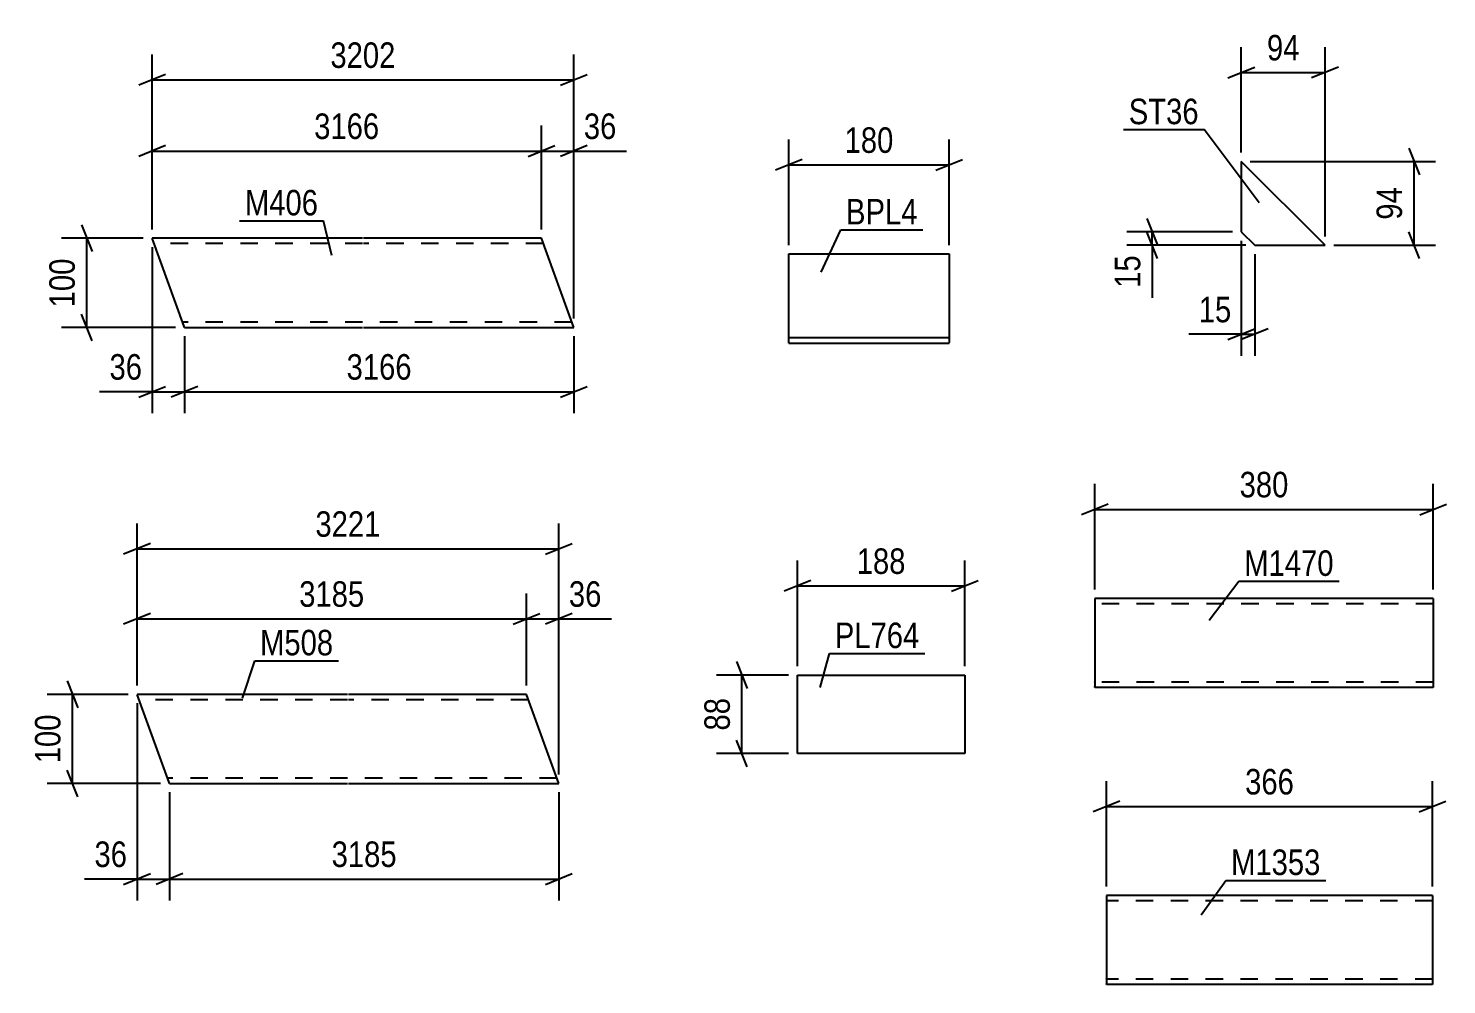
# Model space of a CAD drawing. Header units: millimetres. Extents: x 0 to 594, y 0 to 420.
# Drawn here: x 331.1 to 490.4, y 223.9 to 331.2 of the extents above; entities that cross this region are included whole.
import ezdxf

# ---------------------------------------------------------------- set-up
doc = ezdxf.new("R2010")
doc.units = ezdxf.units.MM
doc.linetypes.add('DXK_LINE_DOT2', pattern=[3.9198, 1.9599, -1.9599])
doc.styles.add('Arial Narrow', font='ARIALN.TTF', dxfattribs={"height": 0.2})

# ---------------------------------------------------------------- blocks, each defined once
blk = doc.blocks.new('Part-232816080-71389 - 71388')
at = {"color": 2, "linetype": 'Continuous'}
for p, q in [((348.58, 297.74), (344.98, 307.65)), ((368.62, 307.65), (344.98, 307.65)), ((388.72, 307.65), (368.72, 307.65)), ((392.36, 297.65), (388.72, 307.65)), ((348.62, 297.65), (348.58, 297.74)), ((348.62, 297.65), (368.62, 297.65)), ((368.72, 297.65), (392.36, 297.65))]:
    blk.add_line(p, q, dxfattribs=at)
at = {"color": 7, "linetype": 'DXK_LINE_DOT2'}
for p, q in [((368.62, 307.05), (345.19, 307.05)), ((388.93, 307.05), (368.72, 307.05)), ((368.62, 298.25), (348.4, 298.25)), ((392.14, 298.25), (368.72, 298.25))]:
    blk.add_line(p, q, dxfattribs=at)
blk = doc.blocks.new('Part-232816080-71426 - 71425')
at = {"color": 2, "linetype": 'Continuous'}
for p, q in [((346.9, 246.54), (343.29, 256.45)), ((366.93, 256.45), (343.29, 256.45)), ((387.03, 256.45), (367.03, 256.45)), ((390.67, 246.45), (387.03, 256.45)), ((346.93, 246.45), (346.9, 246.54)), ((346.93, 246.45), (366.93, 246.45)), ((367.03, 246.45), (390.67, 246.45))]:
    blk.add_line(p, q, dxfattribs=at)
at = {"color": 7, "linetype": 'DXK_LINE_DOT2'}
for p, q in [((366.93, 255.85), (343.51, 255.85)), ((387.25, 255.85), (367.03, 255.85)), ((366.93, 247.05), (346.71, 247.05)), ((390.45, 247.05), (367.03, 247.05))]:
    blk.add_line(p, q, dxfattribs=at)
blk = doc.blocks.new('Part-232816080-107454 - 107453')
at = {"color": 2, "linetype": 'Continuous'}
for p, q in [((488.8, 233.86), (452.19, 233.86)), ((452.19, 233.86), (452.19, 223.95)), ((488.8, 233.86), (488.8, 223.86)), ((452.19, 223.86), (452.19, 223.95)), ((488.8, 223.86), (452.19, 223.86))]:
    blk.add_line(p, q, dxfattribs=at)
at = {"color": 7, "linetype": 'DXK_LINE_DOT2'}
for p, q in [((488.8, 233.26), (452.19, 233.26)), ((452.19, 224.46), (452.19, 224.51)), ((488.8, 224.46), (452.19, 224.46)), ((488.8, 224.46), (488.8, 224.51))]:
    blk.add_line(p, q, dxfattribs=at)
blk = doc.blocks.new('Part-232816080-107552 - 107551')
at = {"color": 2, "linetype": 'Continuous'}
for p, q in [((488.89, 267.22), (450.88, 267.22)), ((450.88, 267.22), (450.88, 257.32)), ((488.89, 267.22), (488.89, 257.22)), ((450.88, 257.22), (450.88, 257.32)), ((488.89, 257.22), (450.88, 257.22))]:
    blk.add_line(p, q, dxfattribs=at)
at = {"color": 7, "linetype": 'DXK_LINE_DOT2'}
for p, q in [((488.89, 266.62), (450.88, 266.62)), ((450.88, 257.82), (450.88, 257.87)), ((488.89, 257.82), (450.88, 257.82)), ((488.89, 257.82), (488.89, 257.87))]:
    blk.add_line(p, q, dxfattribs=at)
blk = doc.blocks.new('Part-232816080-107587 - 107586')
at = {"color": 2, "linetype": 'Continuous'}
for p, q in [((417.47, 249.82), (417.47, 258.62)), ((417.47, 258.62), (436.27, 258.62)), ((436.27, 258.62), (436.27, 249.82)), ((436.27, 249.82), (417.47, 249.82))]:
    blk.add_line(p, q, dxfattribs=at)
blk = doc.blocks.new('Part-232816080-107594 - 107593')
at = {"color": 2, "linetype": 'Continuous'}
for p, q in [((416.52, 295.94), (416.52, 305.89)), ((416.52, 305.89), (434.52, 305.89)), ((434.52, 305.89), (434.52, 305.85)), ((434.52, 305.85), (434.52, 295.94)), ((434.52, 296.49), (416.52, 296.49)), ((416.52, 295.89), (416.52, 295.94)), ((416.52, 295.89), (434.52, 295.89)), ((434.52, 295.89), (434.52, 295.94))]:
    blk.add_line(p, q, dxfattribs=at)
at = {"color": 7, "linetype": 'DXK_LINE_DOT2'}
for p, q in [((416.52, 295.89), (416.52, 295.94)), ((434.52, 295.89), (434.52, 295.94))]:
    blk.add_line(p, q, dxfattribs=at)
blk = doc.blocks.new('Part-232816080-107615 - 107614')
at = {"color": 2, "linetype": 'Continuous'}
for p, q in [((476.73, 306.87), (467.33, 316.27)), ((467.33, 316.27), (467.33, 308.37)), ((467.33, 308.37), (468.83, 306.87)), ((468.83, 306.87), (476.73, 306.87))]:
    blk.add_line(p, q, dxfattribs=at)
blk = doc.blocks.new('StraightDimension-232816080-71507 - 71388')
at = {"color": 7, "linetype": 'Continuous'}
for p, q in [((344.98, 306.65), (344.98, 288.03)), ((348.62, 296.65), (348.62, 288.03)), ((343.48, 289.83), (346.48, 291.03)), ((344.98, 290.43), (348.62, 290.43)), ((350.12, 291.03), (347.12, 289.83))]:
    blk.add_line(p, q, dxfattribs=at)
at = {"color": 0}
blk.add_wipeout([(344.45, 291.18), (344.45, 295.38), (339.6, 295.38), (339.6, 291.18)], dxfattribs=at)
at = {"color": 7, "linetype": 'Continuous'}
blk.add_line((344.98, 290.43), (339.07, 290.43), dxfattribs=at)
blk.add_line((344.98, 290.43), (339.07, 290.43), dxfattribs=at)
at = {"color": 3, "style": 'Arial Narrow'}
blk.add_text('36', height=2.863, dxfattribs=at).set_placement((340.2, 291.78))
blk = doc.blocks.new('StraightDimension-232816080-71459 - 71388')
at = {"color": 7, "linetype": 'Continuous'}
for p, q in [((344.98, 308.65), (344.98, 320.3)), ((388.72, 308.65), (388.72, 320.3)), ((346.48, 318.05), (343.48, 316.85)), ((344.98, 317.45), (388.72, 317.45)), ((387.22, 316.85), (390.22, 318.05))]:
    blk.add_line(p, q, dxfattribs=at)
at = {"color": 0}
blk.add_wipeout([(371.1, 318.2), (371.1, 322.4), (362.59, 322.4), (362.59, 318.2)], dxfattribs=at)
at = {"color": 3, "style": 'Arial Narrow'}
blk.add_text('3166', height=2.863, dxfattribs=at).set_placement((363.19, 318.8))
blk = doc.blocks.new('StraightDimension-232816080-71506 - 71388')
at = {"color": 7, "linetype": 'Continuous'}
for p, q in [((348.62, 296.65), (348.62, 288.03)), ((392.36, 296.65), (392.36, 288.03)), ((350.12, 291.03), (347.12, 289.83)), ((348.62, 290.43), (392.36, 290.43)), ((390.86, 289.83), (393.86, 291.03))]:
    blk.add_line(p, q, dxfattribs=at)
at = {"color": 0}
blk.add_wipeout([(374.74, 291.18), (374.74, 295.38), (366.23, 295.38), (366.23, 291.18)], dxfattribs=at)
at = {"color": 3, "style": 'Arial Narrow'}
blk.add_text('3166', height=2.863, dxfattribs=at).set_placement((366.83, 291.78))
blk = doc.blocks.new('StraightDimension-232816080-71458 - 71388')
at = {"color": 7, "linetype": 'Continuous'}
for p, q in [((388.72, 308.65), (388.72, 320.3)), ((392.36, 298.65), (392.36, 320.3)), ((387.22, 316.85), (390.22, 318.05)), ((388.72, 317.45), (392.36, 317.45)), ((393.86, 318.05), (390.86, 316.85))]:
    blk.add_line(p, q, dxfattribs=at)
at = {"color": 0}
blk.add_wipeout([(397.74, 318.2), (397.74, 322.4), (392.88, 322.4), (392.88, 318.2)], dxfattribs=at)
at = {"color": 7, "linetype": 'Continuous'}
blk.add_line((392.36, 317.45), (398.26, 317.45), dxfattribs=at)
blk.add_line((392.36, 317.45), (398.26, 317.45), dxfattribs=at)
at = {"color": 3, "style": 'Arial Narrow'}
blk.add_text('36', height=2.863, dxfattribs=at).set_placement((393.48, 318.8))
blk = doc.blocks.new('StraightDimension-232816080-71495 - 71388')
at = {"color": 7, "linetype": 'Continuous'}
for p, q in [((344.98, 308.65), (344.98, 328.28)), ((392.36, 298.65), (392.36, 328.28)), ((346.48, 326.03), (343.48, 324.83)), ((344.98, 325.43), (392.36, 325.43)), ((390.86, 324.83), (393.86, 326.03))]:
    blk.add_line(p, q, dxfattribs=at)
at = {"color": 0}
blk.add_wipeout([(372.92, 326.18), (372.92, 330.38), (364.41, 330.38), (364.41, 326.18)], dxfattribs=at)
at = {"color": 3, "style": 'Arial Narrow'}
blk.add_text('3202', height=2.863, dxfattribs=at).set_placement((365.01, 326.78))
blk = doc.blocks.new('StraightDimension-232816080-76478 - 71388')
at = {"color": 7, "linetype": 'Continuous'}
for p, q in [((337.05, 309.15), (338.25, 306.15)), ((343.98, 307.65), (334.8, 307.65)), ((337.65, 297.65), (337.65, 307.65)), ((338.25, 296.15), (337.05, 299.15)), ((347.62, 297.65), (334.8, 297.65))]:
    blk.add_line(p, q, dxfattribs=at)
at = {"color": 0}
blk.add_wipeout([(336.9, 305.99), (332.7, 305.99), (332.7, 299.3), (336.9, 299.3)], dxfattribs=at)
at = {"color": 3, "style": 'Arial Narrow'}
blk.add_text('100', height=2.863, rotation=90.0002, dxfattribs=at).set_placement((336.3, 299.9))
blk = doc.blocks.new('StraightDimension-232816080-71884 - 71425')
at = {"color": 7, "linetype": 'Continuous'}
for p, q in [((346.93, 245.45), (346.93, 233.32)), ((390.67, 245.45), (390.67, 233.32)), ((348.43, 236.32), (345.43, 235.12)), ((389.17, 235.12), (392.17, 236.32)), ((346.93, 235.72), (390.67, 235.72))]:
    blk.add_line(p, q, dxfattribs=at)
at = {"color": 0}
blk.add_wipeout([(373.06, 236.47), (373.06, 240.67), (364.55, 240.67), (364.55, 236.47)], dxfattribs=at)
at = {"color": 3, "style": 'Arial Narrow'}
blk.add_text('3185', height=2.863, dxfattribs=at).set_placement((365.15, 237.07))
blk = doc.blocks.new('StraightDimension-232816080-71885 - 71425')
at = {"color": 7, "linetype": 'Continuous'}
for p, q in [((343.29, 255.45), (343.29, 233.32)), ((346.93, 245.45), (346.93, 233.32)), ((341.79, 235.12), (344.79, 236.32)), ((348.43, 236.32), (345.43, 235.12)), ((343.29, 235.72), (346.93, 235.72))]:
    blk.add_line(p, q, dxfattribs=at)
at = {"color": 0}
blk.add_wipeout([(342.77, 236.47), (342.77, 240.67), (337.91, 240.67), (337.91, 236.47)], dxfattribs=at)
at = {"color": 7, "linetype": 'Continuous'}
blk.add_line((343.29, 235.72), (337.39, 235.72), dxfattribs=at)
blk.add_line((343.29, 235.72), (337.39, 235.72), dxfattribs=at)
at = {"color": 3, "style": 'Arial Narrow'}
blk.add_text('36', height=2.863, dxfattribs=at).set_placement((338.51, 237.07))
blk = doc.blocks.new('StraightDimension-232816080-71838 - 71425')
at = {"color": 7, "linetype": 'Continuous'}
for p, q in [((343.29, 257.45), (343.29, 275.64)), ((390.67, 247.45), (390.67, 275.64)), ((344.79, 273.39), (341.79, 272.19)), ((343.29, 272.79), (390.67, 272.79)), ((389.17, 272.19), (392.17, 273.39))]:
    blk.add_line(p, q, dxfattribs=at)
at = {"color": 0}
blk.add_wipeout([(371.24, 273.54), (371.24, 277.74), (362.73, 277.74), (362.73, 273.54)], dxfattribs=at)
at = {"color": 3, "style": 'Arial Narrow'}
blk.add_text('3221', height=2.863, dxfattribs=at).set_placement((363.33, 274.14))
blk = doc.blocks.new('StraightDimension-232816080-76431 - 71425')
at = {"color": 7, "linetype": 'Continuous'}
for p, q in [((335.44, 257.95), (336.64, 254.95)), ((342.29, 256.45), (333.19, 256.45)), ((336.04, 246.45), (336.04, 256.45)), ((336.64, 244.95), (335.44, 247.95)), ((345.93, 246.45), (333.19, 246.45))]:
    blk.add_line(p, q, dxfattribs=at)
at = {"color": 0}
blk.add_wipeout([(335.29, 254.8), (331.09, 254.8), (331.09, 248.11), (335.29, 248.11)], dxfattribs=at)
at = {"color": 3, "style": 'Arial Narrow'}
blk.add_text('100', height=2.863, rotation=90.0002, dxfattribs=at).set_placement((334.69, 248.71))
blk = doc.blocks.new('StraightDimension-232816080-71849 - 71425')
at = {"color": 7, "linetype": 'Continuous'}
for p, q in [((387.03, 257.45), (387.03, 267.78)), ((390.67, 247.45), (390.67, 267.78)), ((385.53, 264.33), (388.53, 265.53)), ((387.03, 264.93), (390.67, 264.93)), ((392.17, 265.53), (389.17, 264.33))]:
    blk.add_line(p, q, dxfattribs=at)
at = {"color": 0}
blk.add_wipeout([(396.05, 265.68), (396.05, 269.88), (391.2, 269.88), (391.2, 265.68)], dxfattribs=at)
at = {"color": 7, "linetype": 'Continuous'}
blk.add_line((390.67, 264.93), (396.58, 264.93), dxfattribs=at)
blk.add_line((390.67, 264.93), (396.58, 264.93), dxfattribs=at)
at = {"color": 3, "style": 'Arial Narrow'}
blk.add_text('36', height=2.863, dxfattribs=at).set_placement((391.8, 266.28))
blk = doc.blocks.new('StraightDimension-232816080-71850 - 71425')
at = {"color": 7, "linetype": 'Continuous'}
for p, q in [((343.29, 257.45), (343.29, 267.78)), ((387.03, 257.45), (387.03, 267.78)), ((344.79, 265.53), (341.79, 264.33)), ((343.29, 264.93), (387.03, 264.93)), ((385.53, 264.33), (388.53, 265.53))]:
    blk.add_line(p, q, dxfattribs=at)
at = {"color": 0}
blk.add_wipeout([(369.42, 265.68), (369.42, 269.88), (360.91, 269.88), (360.91, 265.68)], dxfattribs=at)
at = {"color": 3, "style": 'Arial Narrow'}
blk.add_text('3185', height=2.863, dxfattribs=at).set_placement((361.51, 266.28))
blk = doc.blocks.new('StraightDimension-232816080-107747 - 107453')
at = {"color": 7, "linetype": 'Continuous'}
for p, q in [((452.19, 234.86), (452.19, 246.71)), ((488.8, 234.86), (488.8, 246.71)), ((453.69, 244.46), (450.69, 243.26)), ((452.19, 243.86), (488.8, 243.86)), ((487.3, 243.26), (490.3, 244.46))]:
    blk.add_line(p, q, dxfattribs=at)
at = {"color": 0}
blk.add_wipeout([(473.84, 244.61), (473.84, 248.81), (467.16, 248.81), (467.16, 244.61)], dxfattribs=at)
at = {"color": 3, "style": 'Arial Narrow'}
blk.add_text('366', height=2.863, dxfattribs=at).set_placement((467.76, 245.21))
blk = doc.blocks.new('StraightDimension-232816080-107795 - 107551')
at = {"color": 7, "linetype": 'Continuous'}
for p, q in [((450.88, 268.22), (450.88, 280.07)), ((488.89, 268.22), (488.89, 280.07)), ((452.38, 277.82), (449.38, 276.62)), ((450.88, 277.22), (488.89, 277.22)), ((487.39, 276.62), (490.39, 277.82))]:
    blk.add_line(p, q, dxfattribs=at)
at = {"color": 0}
blk.add_wipeout([(473.23, 277.97), (473.23, 282.17), (466.54, 282.17), (466.54, 277.97)], dxfattribs=at)
at = {"color": 3, "style": 'Arial Narrow'}
blk.add_text('380', height=2.863, dxfattribs=at).set_placement((467.14, 278.57))
blk = doc.blocks.new('StraightDimension-232816080-107807 - 107586')
at = {"color": 7, "linetype": 'Continuous'}
for p, q in [((410.63, 260.12), (411.83, 257.12)), ((416.47, 258.62), (408.38, 258.62)), ((411.23, 249.82), (411.23, 258.62)), ((411.83, 248.32), (410.63, 251.32)), ((416.47, 249.82), (408.38, 249.82))]:
    blk.add_line(p, q, dxfattribs=at)
at = {"color": 0}
blk.add_wipeout([(410.48, 256.65), (406.28, 256.65), (406.28, 251.79), (410.48, 251.79)], dxfattribs=at)
at = {"color": 3, "style": 'Arial Narrow'}
blk.add_text('88', height=2.863, rotation=90.0002, dxfattribs=at).set_placement((409.88, 252.39))
blk = doc.blocks.new('StraightDimension-232816080-107811 - 107586')
at = {"color": 7, "linetype": 'Continuous'}
for p, q in [((417.47, 259.62), (417.47, 271.47)), ((436.27, 259.62), (436.27, 271.47)), ((418.97, 269.22), (415.97, 268.02)), ((417.47, 268.62), (436.27, 268.62)), ((434.77, 268.02), (437.77, 269.22))]:
    blk.add_line(p, q, dxfattribs=at)
at = {"color": 0}
blk.add_wipeout([(430.22, 269.37), (430.22, 273.57), (423.53, 273.57), (423.53, 269.37)], dxfattribs=at)
at = {"color": 3, "style": 'Arial Narrow'}
blk.add_text('188', height=2.863, dxfattribs=at).set_placement((424.13, 269.97))
blk = doc.blocks.new('StraightDimension-232816080-107815 - 107593')
at = {"color": 7, "linetype": 'Continuous'}
for p, q in [((416.52, 306.89), (416.52, 318.74)), ((434.52, 306.89), (434.52, 318.74)), ((418.02, 316.49), (415.02, 315.29)), ((416.52, 315.89), (434.52, 315.89)), ((433.02, 315.29), (436.02, 316.49))]:
    blk.add_line(p, q, dxfattribs=at)
at = {"color": 0}
blk.add_wipeout([(428.86, 316.64), (428.86, 320.84), (422.17, 320.84), (422.17, 316.64)], dxfattribs=at)
at = {"color": 3, "style": 'Arial Narrow'}
blk.add_text('180', height=2.863, dxfattribs=at).set_placement((422.77, 317.24))
blk = doc.blocks.new('StraightDimension-232816080-107851 - 107614')
at = {"color": 7, "linetype": 'Continuous'}
for p, q in [((486.13, 317.77), (487.33, 314.77)), ((468.33, 316.27), (489.13, 316.27)), ((486.73, 306.87), (486.73, 316.27)), ((487.33, 305.37), (486.13, 308.37)), ((477.73, 306.87), (489.13, 306.87))]:
    blk.add_line(p, q, dxfattribs=at)
at = {"color": 0}
blk.add_wipeout([(485.98, 313.99), (481.78, 313.99), (481.78, 309.14), (485.98, 309.14)], dxfattribs=at)
at = {"color": 3, "style": 'Arial Narrow'}
blk.add_text('94', height=2.863, rotation=90.0002, dxfattribs=at).set_placement((485.38, 309.74))
blk = doc.blocks.new('StraightDimension-232816080-107843 - 107614')
at = {"color": 7, "linetype": 'Continuous'}
for p, q in [((467.33, 317.27), (467.33, 329.12)), ((476.73, 307.87), (476.73, 329.12)), ((465.83, 325.67), (468.83, 326.87)), ((478.23, 326.87), (475.23, 325.67)), ((467.33, 326.27), (476.73, 326.27))]:
    blk.add_line(p, q, dxfattribs=at)
at = {"color": 0}
blk.add_wipeout([(474.46, 327.02), (474.46, 331.22), (469.61, 331.22), (469.61, 327.02)], dxfattribs=at)
at = {"color": 3, "style": 'Arial Narrow'}
blk.add_text('94', height=2.863, dxfattribs=at).set_placement((470.21, 327.62))
blk = doc.blocks.new('StraightDimension-232816080-107847 - 107614')
at = {"color": 7, "linetype": 'Continuous'}
for p, q in [((456.73, 309.87), (457.93, 306.87)), ((466.33, 308.37), (454.48, 308.37)), ((457.93, 305.37), (456.73, 308.37)), ((457.33, 306.87), (457.33, 308.37)), ((467.83, 306.87), (454.48, 306.87))]:
    blk.add_line(p, q, dxfattribs=at)
at = {"color": 0}
blk.add_wipeout([(456.58, 306.34), (452.38, 306.34), (452.38, 301.49), (456.58, 301.49)], dxfattribs=at)
at = {"color": 7, "linetype": 'Continuous'}
blk.add_line((457.33, 306.87), (457.33, 300.96), dxfattribs=at)
blk.add_line((457.33, 306.87), (457.33, 300.96), dxfattribs=at)
at = {"color": 3, "style": 'Arial Narrow'}
blk.add_text('15', height=2.863, rotation=90.0002, dxfattribs=at).set_placement((455.98, 302.09))
blk = doc.blocks.new('StraightDimension-232816080-107839 - 107614')
at = {"color": 7, "linetype": 'Continuous'}
for p, q in [((467.33, 307.37), (467.33, 294.47)), ((468.83, 305.87), (468.83, 294.47)), ((465.83, 296.27), (468.83, 297.47)), ((470.33, 297.47), (467.33, 296.27)), ((467.33, 296.87), (468.83, 296.87))]:
    blk.add_line(p, q, dxfattribs=at)
at = {"color": 0}
blk.add_wipeout([(466.81, 297.62), (466.81, 301.82), (461.95, 301.82), (461.95, 297.62)], dxfattribs=at)
at = {"color": 7, "linetype": 'Continuous'}
blk.add_line((467.33, 296.87), (461.43, 296.87), dxfattribs=at)
blk.add_line((467.33, 296.87), (461.43, 296.87), dxfattribs=at)
at = {"color": 3, "style": 'Arial Narrow'}
blk.add_text('15', height=2.863, dxfattribs=at).set_placement((462.55, 298.22))
blk = doc.blocks.new('Mark-232816080-71446 - 71388')
at = {"color": 0}
blk.add_wipeout([(363.64, 310.22), (363.64, 313.22), (355.41, 313.22), (355.41, 310.22)], dxfattribs=at)
blk.add_wipeout([(363.64, 310.22), (363.64, 313.22), (355.41, 313.22), (355.41, 310.22)], dxfattribs=at)
at = {"color": 30, "linetype": 'Continuous'}
for p in [(354.81, 309.62), (365.18, 305.71)]:
    blk.add_line(p, (364.24, 309.62), dxfattribs=at)
at = {"color": 3, "style": 'Arial Narrow'}
blk.add_text('M406', height=2.863, dxfattribs=at).set_placement((355.41, 310.22))
blk = doc.blocks.new('Mark-232816080-71440 - 71425')
at = {"color": 0}
blk.add_wipeout([(365.33, 260.83), (365.33, 263.83), (357.11, 263.83), (357.11, 260.83)], dxfattribs=at)
blk.add_wipeout([(365.33, 260.83), (365.33, 263.83), (357.11, 263.83), (357.11, 260.83)], dxfattribs=at)
at = {"color": 30, "linetype": 'Continuous'}
for p, q in [((355.14, 256.04), (356.51, 260.23)), ((356.51, 260.23), (365.93, 260.23))]:
    blk.add_line(p, q, dxfattribs=at)
at = {"color": 3, "style": 'Arial Narrow'}
blk.add_text('M508', height=2.863, dxfattribs=at).set_placement((357.11, 260.83))
blk = doc.blocks.new('Mark-232816080-107878 - 107453')
at = {"color": 0}
blk.add_wipeout([(476.23, 236.17), (476.23, 239.17), (466.18, 239.17), (466.18, 236.17)], dxfattribs=at)
blk.add_wipeout([(476.23, 236.17), (476.23, 239.17), (466.18, 239.17), (466.18, 236.17)], dxfattribs=at)
at = {"color": 30, "linetype": 'Continuous'}
for p, q in [((462.82, 231.71), (465.58, 235.57)), ((465.58, 235.57), (476.83, 235.57))]:
    blk.add_line(p, q, dxfattribs=at)
at = {"color": 3, "style": 'Arial Narrow'}
blk.add_text('M1353', height=2.863, dxfattribs=at).set_placement((466.18, 236.17))
blk = doc.blocks.new('Mark-232816080-107894 - 107551')
at = {"color": 0}
blk.add_wipeout([(477.72, 269.75), (477.72, 272.75), (467.66, 272.75), (467.66, 269.75)], dxfattribs=at)
blk.add_wipeout([(477.72, 269.75), (477.72, 272.75), (467.66, 272.75), (467.66, 269.75)], dxfattribs=at)
at = {"color": 30, "linetype": 'Continuous'}
for p, q in [((463.72, 264.77), (467.06, 269.15)), ((467.06, 269.15), (478.32, 269.15))]:
    blk.add_line(p, q, dxfattribs=at)
at = {"color": 3, "style": 'Arial Narrow'}
blk.add_text('M1470', height=2.863, dxfattribs=at).set_placement((467.66, 269.75))
blk = doc.blocks.new('Mark-232816080-107903 - 107586')
at = {"color": 0}
blk.add_wipeout([(431.17, 261.64), (431.17, 264.64), (421.67, 264.64), (421.67, 261.64)], dxfattribs=at)
blk.add_wipeout([(431.17, 261.64), (431.17, 264.64), (421.67, 264.64), (421.67, 261.64)], dxfattribs=at)
at = {"color": 30, "linetype": 'Continuous'}
for p, q in [((420.02, 257.21), (421.07, 261.04)), ((421.07, 261.04), (431.77, 261.04))]:
    blk.add_line(p, q, dxfattribs=at)
at = {"color": 3, "style": 'Arial Narrow'}
blk.add_text('PL764', height=2.863, dxfattribs=at).set_placement((421.67, 261.64))
blk = doc.blocks.new('Mark-232816080-107906 - 107593')
at = {"color": 0}
blk.add_wipeout([(430.97, 309.2), (430.97, 312.2), (422.93, 312.2), (422.93, 309.2)], dxfattribs=at)
blk.add_wipeout([(430.97, 309.2), (430.97, 312.2), (422.93, 312.2), (422.93, 309.2)], dxfattribs=at)
at = {"color": 30, "linetype": 'Continuous'}
for p, q in [((420.14, 303.86), (422.33, 308.6)), ((422.33, 308.6), (431.57, 308.6))]:
    blk.add_line(p, q, dxfattribs=at)
at = {"color": 3, "style": 'Arial Narrow'}
blk.add_text('BPL4', height=2.863, dxfattribs=at).set_placement((422.93, 309.2))
blk = doc.blocks.new('Mark-232816080-107915 - 107614')
at = {"color": 0}
blk.add_wipeout([(462.55, 320.46), (462.55, 323.46), (454.69, 323.46), (454.69, 320.46)], dxfattribs=at)
blk.add_wipeout([(462.55, 320.46), (462.55, 323.46), (454.69, 323.46), (454.69, 320.46)], dxfattribs=at)
at = {"color": 30, "linetype": 'Continuous'}
for p in [(454.09, 319.86), (469.35, 311.64)]:
    blk.add_line(p, (463.15, 319.86), dxfattribs=at)
at = {"color": 3, "style": 'Arial Narrow'}
blk.add_text('ST36', height=2.863, dxfattribs=at).set_placement((454.69, 320.46))

msp = doc.modelspace()

# ---------------------------------------------------------------- block references
for name in ['StraightDimension-232816080-71459 - 71388', 'StraightDimension-232816080-107815 - 107593', 'Part-232816080-107615 - 107614', 'Part-232816080-71389 - 71388', 'Part-232816080-107594 - 107593', 'StraightDimension-232816080-107795 - 107551', 'Part-232816080-107552 - 107551', 'StraightDimension-232816080-107807 - 107586', 'Part-232816080-107587 - 107586', 'Part-232816080-71426 - 71425', 'StraightDimension-232816080-107747 - 107453', 'StraightDimension-232816080-71884 - 71425', 'Part-232816080-107454 - 107453']:
    msp.add_blockref(name, (0, 0))

# ---------------------------------------------------------------- next in the draw order: block references
for name in ['StraightDimension-232816080-71458 - 71388', 'StraightDimension-232816080-107851 - 107614', 'Mark-232816080-107906 - 107593', 'StraightDimension-232816080-71507 - 71388', 'StraightDimension-232816080-107811 - 107586', 'Mark-232816080-107894 - 107551', 'StraightDimension-232816080-71885 - 71425', 'Mark-232816080-107878 - 107453']:
    msp.add_blockref(name, (0, 0))

# ---------------------------------------------------------------- next in the draw order: block references
for name in ['StraightDimension-232816080-71495 - 71388', 'StraightDimension-232816080-107843 - 107614', 'StraightDimension-232816080-71506 - 71388', 'StraightDimension-232816080-71838 - 71425', 'Mark-232816080-107903 - 107586']:
    msp.add_blockref(name, (0, 0))

# ---------------------------------------------------------------- next in the draw order: block references
for name in ['Mark-232816080-107915 - 107614', 'Mark-232816080-71446 - 71388', 'StraightDimension-232816080-76478 - 71388', 'StraightDimension-232816080-107847 - 107614', 'StraightDimension-232816080-71849 - 71425', 'StraightDimension-232816080-76431 - 71425']:
    msp.add_blockref(name, (0, 0))

# ---------------------------------------------------------------- next in the draw order: block references
for name in ['StraightDimension-232816080-107839 - 107614', 'StraightDimension-232816080-71850 - 71425']:
    msp.add_blockref(name, (0, 0))

# ---------------------------------------------------------------- next in the draw order: block references
msp.add_blockref('Mark-232816080-71440 - 71425', (0, 0))

doc.saveas('drawing.dxf')
